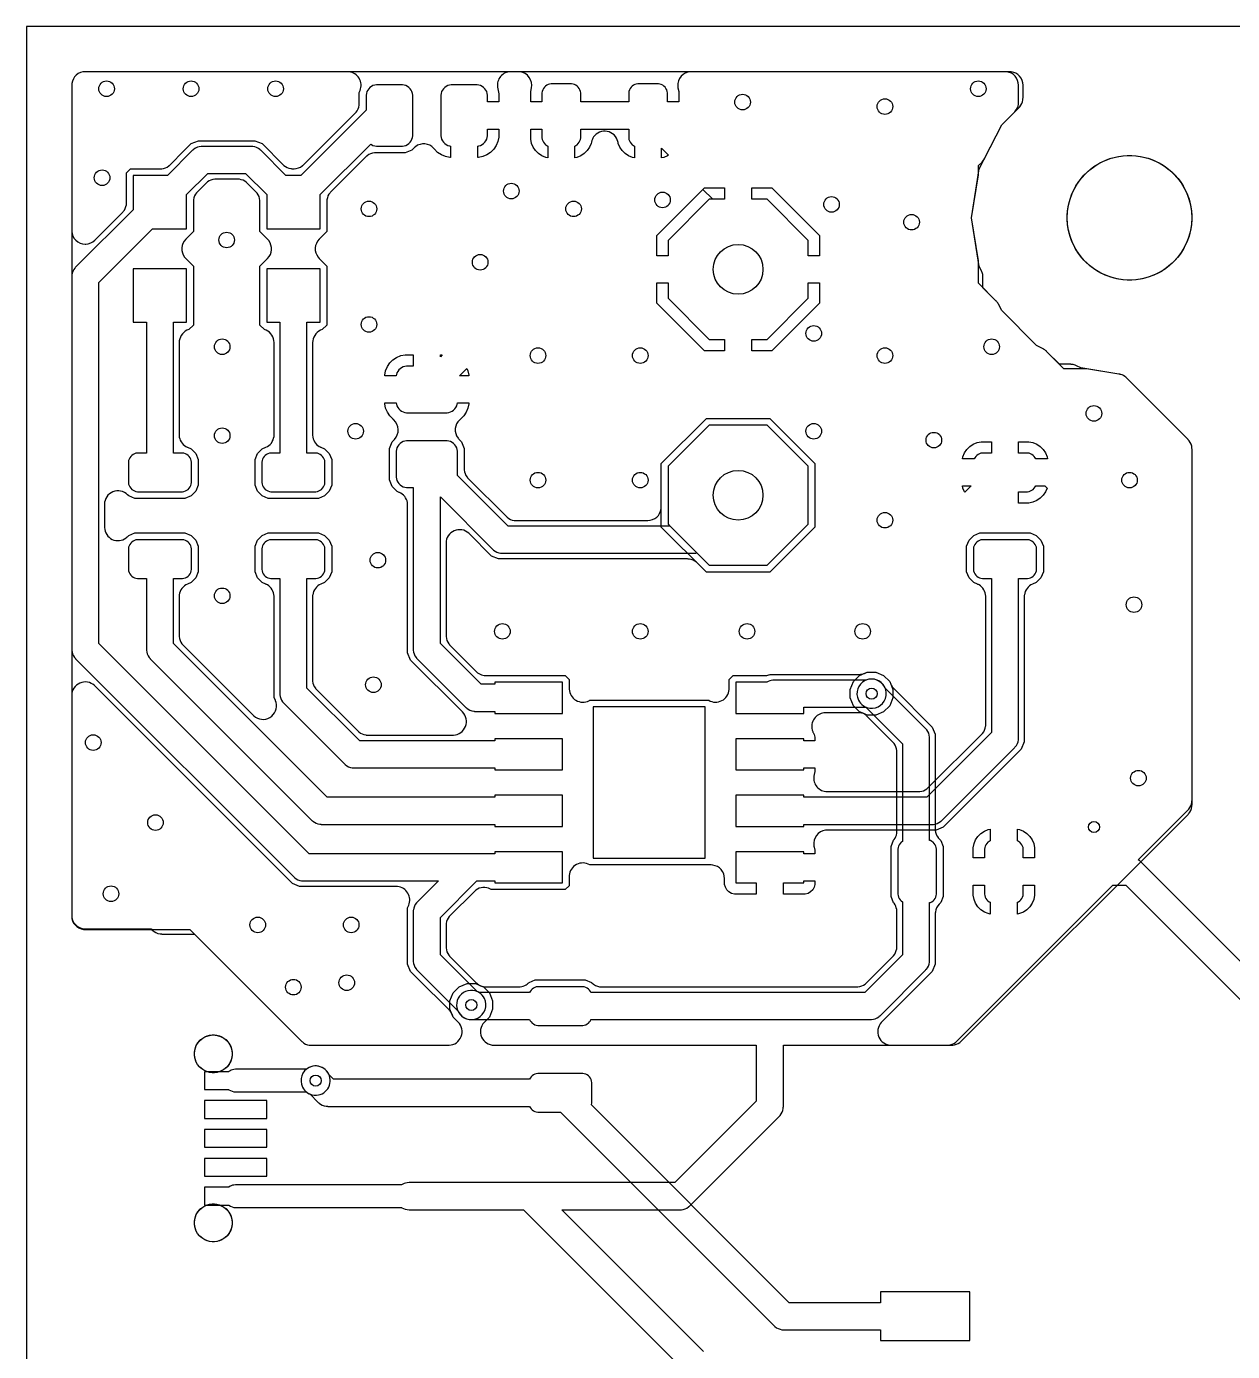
# Model space of a CAD drawing. Header units: millimetres. Extents: x 0 to 54.2, y 53.5 to 120.
# Drawn here: x 0 to 27.12, y 90.21 to 120 of the extents above; entities that cross this region are included whole.
import ezdxf

# ---------------------------------------------------------------- set-up
doc = ezdxf.new("R2010")
doc.units = ezdxf.units.MM

msp = doc.modelspace()

# ---------------------------------------------------------------- linework, layer by layer
at = {"layer": '16_copper'}
msp.add_lwpolyline([(29.226, 97.045), (25.056, 101.216), (25.046, 101.223), (25.038, 101.232, 0.035822), (25.003, 101.258), (24.994, 101.262), (24.994, 101.263), (26.116, 102.384), (26.123, 102.394), (26.132, 102.402, 0.144213), (26.202, 102.559), (26.203, 102.57, 0.015609), (26.204, 102.589), (26.205, 102.6), (26.205, 110.5), (26.204, 110.512), (26.204, 110.524, 0.144215), (26.142, 110.685), (26.135, 110.693, 0.015451), (26.123, 110.707), (26.123, 110.708), (26.122, 110.708), (26.116, 110.716), (24.731, 112.1), (24.724, 112.106), (24.717, 112.113, 0.107837), (24.603, 112.176), (24.591, 112.179), (24.58, 112.182), (24.572, 112.183), (24.563, 112.185), (23.832, 112.301), (23.829, 112.301), (23.825, 112.302), (23.803, 112.304), (23.789, 112.305, 0.003463), (23.785, 112.305), (23.326, 112.305), (22.935, 112.696), (22.931, 112.699), (22.927, 112.704, 0.035821), (22.893, 112.731), (22.877, 112.74), (22.866, 112.748, 0.006928), (22.858, 112.752), (22.712, 112.826), (21.926, 113.612), (21.852, 113.758), (21.849, 113.763), (21.846, 113.768, 0.035821), (21.823, 113.805), (21.81, 113.819), (21.802, 113.829, 0.006925), (21.796, 113.835), (21.405, 114.226), (21.405, 114.685), (21.405, 114.688), (21.405, 114.692), (21.403, 114.715), (21.402, 114.728, 0.003463), (21.401, 114.732), (21.248, 115.7), (21.401, 116.668), (21.401, 116.671), (21.402, 116.675), (21.404, 116.697), (21.405, 116.711, 0.003463), (21.405, 116.715), (21.405, 116.874), (21.484, 116.953, 0.045114), (21.519, 116.995), (21.529, 117.011), (21.536, 117.023, 0.006925), (21.54, 117.03), (21.926, 117.788), (22.216, 118.077), (22.223, 118.086), (22.232, 118.095, 0.144213), (22.302, 118.252), (22.303, 118.263, 0.015609), (22.304, 118.282), (22.305, 118.293), (22.305, 118.679), (22.305, 118.68), (22.305, 118.681, 0.374196), (22.041, 118.981), (22, 118.984), (1.321, 118.984), (1.32, 118.984), (1.319, 118.984, 0.374196), (1.019, 118.72), (1.016, 118.679), (1.016, 100), (1.016, 99.999), (1.016, 99.999, 0.374196), (1.28, 99.698), (1.321, 99.695), (3.674, 99.695), (6.184, 97.184), (6.194, 97.177), (6.202, 97.168, 0.144213), (6.359, 97.098), (6.37, 97.097, 0.015609), (6.389, 97.096), (6.4, 97.095), (9.489, 97.095), (9.501, 97.096, 0.654879), (9.705, 97.616), (9.593, 97.728), (9.519, 97.904), (9.519, 98.096), (9.593, 98.272), (9.728, 98.407), (9.904, 98.481), (10.096, 98.481), (10.218, 98.43), (10.234, 98.424), (10.251, 98.418, 0.042728), (10.302, 98.409), (10.316, 98.408), (10.334, 98.407), (11.075, 98.407), (11.087, 98.408), (11.099, 98.408, 0.11601), (11.232, 98.451), (11.24, 98.455), (11.25, 98.463), (11.26, 98.469), (11.268, 98.476, 0.014554), (11.282, 98.489), (11.291, 98.496), (11.3, 98.505), (11.437, 98.562), (12.563, 98.562), (12.7, 98.505), (12.709, 98.496, 0.164357), (12.884, 98.41), (12.895, 98.409, 0.015632), (12.914, 98.408), (12.925, 98.407), (18.67, 98.407), (18.682, 98.408), (18.694, 98.408, 0.144215), (18.855, 98.469), (18.863, 98.476, 0.015626), (18.877, 98.489), (18.885, 98.496), (19.479, 99.09), (19.487, 99.099), (19.495, 99.107, 0.144213), (19.565, 99.264), (19.566, 99.275, 0.015609), (19.567, 99.294), (19.568, 99.305), (19.568, 100.1), (19.567, 100.112), (19.567, 100.124), (19.566, 100.134), (19.565, 100.143, 0.120483), (19.506, 100.285), (19.499, 100.293), (19.496, 100.297), (19.438, 100.437), (19.438, 101.563), (19.496, 101.703), (19.501, 101.71), (19.507, 101.717, 0.127775), (19.565, 101.859), (19.566, 101.87, 0.015609), (19.567, 101.889), (19.568, 101.9), (19.568, 103.695), (19.567, 103.707), (19.567, 103.719, 0.144215), (19.506, 103.88), (19.499, 103.888, 0.015598), (19.486, 103.902), (19.479, 103.91), (18.888, 104.501), (18.875, 104.512), (18.862, 104.524, 0.042722), (18.819, 104.553), (18.806, 104.559), (18.79, 104.567), (18.728, 104.593), (18.593, 104.728), (18.519, 104.904), (18.519, 105.096), (18.593, 105.272), (18.728, 105.407), (18.904, 105.481), (19.096, 105.481), (19.272, 105.407), (19.407, 105.272), (19.433, 105.21, 0.035821), (19.453, 105.171), (19.461, 105.159), (19.462, 105.158), (19.463, 105.157), (19.472, 105.142, 0.00689), (19.477, 105.136), (19.485, 105.128), (19.488, 105.124), (19.492, 105.119), (19.499, 105.112), (20.366, 104.245), (20.432, 104.086), (20.432, 101.95), (20.433, 101.938), (20.433, 101.926, 0.144215), (20.494, 101.765), (20.501, 101.757), (20.507, 101.75), (20.514, 101.743), (20.521, 101.734), (20.555, 101.7), (20.612, 101.563), (20.612, 100.437), (20.555, 100.3), (20.521, 100.266, 0.164349), (20.435, 100.091), (20.434, 100.08, 0.015609), (20.433, 100.061), (20.432, 100.05), (20.432, 98.914), (20.366, 98.755), (19.384, 97.773), (19.384, 97.773), (19.226, 97.616), (19.219, 97.607, 0.654859), (19.442, 97.095), (20.7, 97.095), (20.712, 97.096), (20.724, 97.096, 0.144215), (20.885, 97.158), (20.893, 97.165, 0.015626), (20.907, 97.177), (20.916, 97.184), (24.426, 100.695), (24.714, 100.695), (28.884, 96.524)], format="xyb", dxfattribs=at)
for points in [[(14.171, 114.845), (14.171, 115.298), (15.242, 116.369), (15.695, 116.369), (15.695, 116.115), (15.348, 116.115), (14.425, 115.192), (14.425, 114.845)], [(17.575, 114.845), (17.575, 115.192), (16.652, 116.115), (16.305, 116.115), (16.305, 116.369), (16.758, 116.369), (17.829, 115.298), (17.829, 114.845)], [(15.242, 112.711), (14.171, 113.782), (14.171, 114.235), (14.425, 114.235), (14.425, 113.888), (15.348, 112.965), (15.695, 112.965), (15.695, 112.711)], [(16.305, 112.711), (16.305, 112.965), (16.652, 112.965), (17.575, 113.888), (17.575, 114.235), (17.829, 114.235), (17.829, 113.782), (16.758, 112.711)], [(15.285, 107.733), (14.273, 108.745), (14.273, 110.175), (15.285, 111.187), (16.715, 111.187), (17.727, 110.175), (17.727, 108.745), (16.715, 107.733)], [(17.575, 108.808), (17.575, 110.112), (16.652, 111.035), (15.348, 111.035), (14.425, 110.112), (14.425, 108.808), (15.348, 107.885), (16.652, 107.885)], [(21.286, 101.305), (21.286, 101.535), (21.304, 101.627), (21.34, 101.714), (21.392, 101.791), (21.459, 101.858), (21.536, 101.91), (21.623, 101.946), (21.67, 101.955), (21.67, 101.69), (21.646, 101.678), (21.617, 101.657), (21.593, 101.633), (21.572, 101.604), (21.556, 101.573), (21.545, 101.54), (21.54, 101.506), (21.54, 101.305)], [(22.41, 101.305), (22.41, 101.506), (22.405, 101.54), (22.394, 101.573), (22.378, 101.604), (22.357, 101.633), (22.333, 101.657), (22.304, 101.678), (22.28, 101.69), (22.28, 101.955), (22.327, 101.946), (22.414, 101.91), (22.491, 101.858), (22.558, 101.791), (22.61, 101.714), (22.646, 101.627), (22.664, 101.535), (22.664, 101.305)], [(21.623, 100.054), (21.536, 100.09), (21.459, 100.142), (21.392, 100.209), (21.34, 100.286), (21.304, 100.373), (21.286, 100.465), (21.286, 100.695), (21.54, 100.695), (21.54, 100.494), (21.545, 100.46), (21.556, 100.427), (21.572, 100.396), (21.593, 100.367), (21.617, 100.343), (21.646, 100.322), (21.67, 100.31), (21.67, 100.045)], [(22.28, 100.31), (22.304, 100.322), (22.333, 100.343), (22.357, 100.367), (22.378, 100.396), (22.394, 100.427), (22.405, 100.46), (22.41, 100.494), (22.41, 100.695), (22.664, 100.695), (22.664, 100.465), (22.646, 100.373), (22.61, 100.286), (22.558, 100.209), (22.491, 100.142), (22.414, 100.09), (22.327, 100.054), (22.28, 100.045)]]:
    msp.add_lwpolyline(points, close=True, dxfattribs=at)
for points in [[(12.54, 97.545), (12.573, 97.556), (12.604, 97.572), (12.633, 97.593), (12.657, 97.617), (12.678, 97.646), (12.69, 97.67), (18.975, 97.67), (18.987, 97.671), (18.999, 97.671, 0.144215), (19.16, 97.733), (19.168, 97.74, 0.015626), (19.182, 97.752), (19.191, 97.759), (20.216, 98.784), (20.223, 98.794), (20.232, 98.802, 0.144213), (20.302, 98.959), (20.303, 98.97, 0.015609), (20.304, 98.989), (20.305, 99), (20.305, 100.3), (20.323, 100.306), (20.354, 100.322), (20.383, 100.343), (20.407, 100.367), (20.428, 100.396), (20.444, 100.427), (20.455, 100.46), (20.46, 100.494), (20.46, 101.506), (20.455, 101.54), (20.444, 101.573), (20.428, 101.604), (20.407, 101.633), (20.383, 101.657), (20.354, 101.678), (20.323, 101.694), (20.305, 101.7), (20.305, 104), (20.304, 104.012), (20.304, 104.024, 0.144215), (20.242, 104.185), (20.235, 104.193, 0.015626), (20.223, 104.207), (20.216, 104.216), (19.302, 105.129), (19.295, 105.145, 1), (18.705, 104.855), (18.727, 104.817, 0.131653), (18.855, 104.705), (18.871, 104.698), (19.695, 103.874), (19.695, 101.678), (19.667, 101.657), (19.643, 101.633), (19.622, 101.604), (19.606, 101.573), (19.595, 101.54), (19.59, 101.506), (19.59, 100.494), (19.595, 100.46), (19.606, 100.427), (19.622, 100.396), (19.643, 100.367), (19.667, 100.343), (19.695, 100.322), (19.695, 99.126), (18.849, 98.28), (12.69, 98.28), (12.678, 98.304), (12.657, 98.333), (12.633, 98.357), (12.604, 98.378), (12.573, 98.394), (12.54, 98.405), (12.506, 98.41), (11.494, 98.41), (11.46, 98.405), (11.427, 98.394), (11.396, 98.378), (11.367, 98.357), (11.343, 98.333), (11.322, 98.304), (11.31, 98.28), (10.172, 98.28), (10.145, 98.295, 0.820681), (9.753, 97.783), (9.783, 97.753, 0.170457), (9.978, 97.672), (9.998, 97.672), (10.004, 97.671), (10.014, 97.671), (10.025, 97.67), (11.31, 97.67), (11.322, 97.646), (11.343, 97.617), (11.367, 97.593), (11.396, 97.572), (11.427, 97.556), (11.46, 97.545), (11.494, 97.54), (12.506, 97.54)], [(21.207, 91.546), (19.201, 91.546), (19.201, 91.305), (17.151, 91.305), (12.702, 95.754), (12.705, 95.76), (12.71, 95.794), (12.71, 96.256), (12.705, 96.29), (12.694, 96.323), (12.678, 96.354), (12.657, 96.383), (12.633, 96.407), (12.604, 96.428), (12.573, 96.444), (12.54, 96.455), (12.506, 96.46), (11.494, 96.46), (11.46, 96.455), (11.427, 96.444), (11.396, 96.428), (11.367, 96.407), (11.343, 96.383), (11.322, 96.354), (11.31, 96.33), (6.901, 96.33), (6.802, 96.429), (6.795, 96.445, 1), (6.205, 96.155), (6.227, 96.117, 0.131653), (6.355, 96.005), (6.371, 95.998), (6.559, 95.809), (6.569, 95.802), (6.577, 95.793, 0.144213), (6.734, 95.723), (6.745, 95.722, 0.015609), (6.764, 95.721), (6.775, 95.72), (11.31, 95.72), (11.322, 95.696), (11.343, 95.667), (11.367, 95.643), (11.396, 95.622), (11.427, 95.606), (11.46, 95.595), (11.494, 95.59), (12.004, 95.59), (16.809, 90.784), (16.819, 90.777), (16.827, 90.768, 0.144213), (16.984, 90.698), (16.995, 90.697, 0.015609), (17.014, 90.696), (17.025, 90.695), (19.201, 90.695), (19.201, 90.454), (21.207, 90.454)]]:
    msp.add_lwpolyline(points, format="xyb", close=True, dxfattribs=at)
at = {"layer": '1_copper'}
for points in [[(1.333, 115.109, 0.188088), (1.536, 115.197), (2.158, 115.819), (2.166, 115.828), (2.175, 115.837, 0.144213), (2.245, 115.994), (2.246, 116.004, 0.015609), (2.247, 116.023), (2.248, 116.035), (2.248, 116.713), (2.337, 116.802), (3.015, 116.802), (3.027, 116.803), (3.039, 116.803, 0.144216), (3.2, 116.865), (3.208, 116.872, 0.015628), (3.223, 116.884), (3.231, 116.892), (3.541, 117.202), (3.541, 117.202), (3.705, 117.366), (3.864, 117.432), (5.136, 117.432), (5.295, 117.366), (5.769, 116.892), (5.778, 116.884), (5.787, 116.875, 0.144213), (5.944, 116.805), (5.954, 116.804, 0.015609), (5.973, 116.803), (5.985, 116.802), (6.015, 116.802, 0.157858), (6.2, 116.865), (6.208, 116.872, 0.014572), (6.223, 116.884), (6.231, 116.892), (7.393, 118.054), (7.401, 118.063), (7.41, 118.072, 0.144213), (7.48, 118.229), (7.481, 118.239, 0.015609), (7.482, 118.258), (7.483, 118.27), (7.483, 118.518), (7.501, 118.563, 0.502302), (7.25, 118.982), (7.237, 118.983), (7.219, 118.984), (1.321, 118.984), (1.32, 118.984), (1.319, 118.984, 0.374196), (1.019, 118.72), (1.016, 118.679), (1.016, 115.413), (1.017, 115.401, 0.404783), (1.322, 115.108)], [(1.626, 106.126), (1.626, 114.245), (2.831, 115.45), (3.6, 115.45), (3.6, 116.219), (4.076, 116.695), (4.924, 116.695), (5.4, 116.219), (5.4, 115.45), (6.6, 115.45), (6.6, 116.219), (7.739, 117.358), (7.755, 117.346), (7.79, 117.328), (7.828, 117.316), (7.867, 117.31), (8.453, 117.31), (8.492, 117.316), (8.53, 117.328), (8.565, 117.346), (8.597, 117.37), (8.625, 117.398), (8.649, 117.43), (8.667, 117.465), (8.679, 117.503), (8.685, 117.542), (8.685, 118.458), (8.679, 118.497), (8.667, 118.535), (8.649, 118.57), (8.625, 118.602), (8.597, 118.63), (8.565, 118.654), (8.53, 118.672), (8.492, 118.684), (8.453, 118.69), (7.867, 118.69), (7.828, 118.684), (7.79, 118.672), (7.755, 118.654), (7.723, 118.63), (7.695, 118.602), (7.671, 118.57), (7.653, 118.535), (7.641, 118.497), (7.635, 118.458), (7.635, 118.116), (6.169, 116.65), (5.831, 116.65), (5.266, 117.216), (5.256, 117.223), (5.248, 117.232, 0.144213), (5.091, 117.302), (5.08, 117.303, 0.015609), (5.061, 117.304), (5.05, 117.305), (3.95, 117.305), (3.938, 117.304), (3.926, 117.304, 0.144215), (3.765, 117.242), (3.757, 117.235, 0.015626), (3.743, 117.223), (3.734, 117.216), (3.169, 116.65), (2.4, 116.65), (2.4, 115.881), (1.105, 114.586), (1.097, 114.577), (1.089, 114.569, 0.144213), (1.019, 114.411), (1.018, 114.401, 0.015609), (1.017, 114.382), (1.016, 114.371), (1.016, 106), (1.017, 105.988), (1.017, 105.976, 0.144215), (1.078, 105.815), (1.085, 105.807, 0.015626), (1.098, 105.793), (1.105, 105.784), (6.01, 100.879), (6.019, 100.872), (6.028, 100.863, 0.144213), (6.185, 100.793), (6.196, 100.792, 0.015609), (6.215, 100.791), (6.226, 100.79), (9.264, 100.79), (8.784, 100.311), (8.777, 100.301), (8.768, 100.293, 0.144213), (8.698, 100.136), (8.697, 100.125, 0.015609), (8.696, 100.106), (8.695, 100.095), (8.695, 99), (8.696, 98.988), (8.696, 98.976, 0.144215), (8.758, 98.815), (8.765, 98.807, 0.015626), (8.777, 98.793), (8.784, 98.784), (9.698, 97.871), (9.705, 97.855, 1), (10.295, 98.145), (10.273, 98.183, 0.131653), (10.145, 98.295), (10.129, 98.302), (9.305, 99.126), (9.305, 99.969), (10.126, 100.79), (10.526, 100.79), (10.526, 100.745), (12.051, 100.745), (12.051, 101.445), (10.526, 101.445), (10.526, 101.4), (6.352, 101.4)], [(13.623, 117.054), (13.536, 117.09), (13.459, 117.142), (13.392, 117.209), (13.34, 117.286), (13.304, 117.373), (13.299, 117.4), (13.297, 117.405), (13.297, 117.411, 0.64508), (12.751, 117.517), (12.743, 117.503), (12.734, 117.489, 0.041978), (12.712, 117.439), (12.707, 117.421), (12.703, 117.408, 0.006651), (12.701, 117.4), (12.696, 117.373), (12.66, 117.286), (12.608, 117.209), (12.541, 117.142), (12.464, 117.09), (12.377, 117.054), (12.33, 117.045), (12.33, 117.31), (12.354, 117.322), (12.383, 117.343), (12.407, 117.367), (12.428, 117.396), (12.444, 117.427), (12.455, 117.46), (12.46, 117.494), (12.46, 117.695), (13.54, 117.695), (13.54, 117.494), (13.545, 117.46), (13.556, 117.427), (13.572, 117.396), (13.593, 117.367), (13.617, 117.343), (13.646, 117.322), (13.67, 117.31), (13.67, 117.045)], [(12.051, 105.255), (10.526, 105.255), (10.526, 105.21), (10.221, 105.21), (9.305, 106.126), (9.305, 109.424), (10.484, 108.244), (10.494, 108.237), (10.502, 108.228, 0.144213), (10.659, 108.158), (10.67, 108.157, 0.015609), (10.689, 108.156), (10.7, 108.155), (15, 108.155), (15.012, 108.156), (15.024, 108.156, 0.03582), (15.067, 108.163), (15.069, 108.163), (15.348, 107.885), (16.652, 107.885), (17.575, 108.808), (17.575, 110.112), (16.652, 111.035), (15.348, 111.035), (14.425, 110.112), (14.425, 108.808), (14.468, 108.765), (10.826, 108.765), (9.69, 109.901), (9.69, 110.453), (9.684, 110.492), (9.672, 110.53), (9.654, 110.565), (9.63, 110.597), (9.602, 110.625), (9.57, 110.649), (9.535, 110.667), (9.497, 110.679), (9.458, 110.685), (8.542, 110.685), (8.503, 110.679), (8.465, 110.667), (8.43, 110.649), (8.398, 110.625), (8.37, 110.597), (8.346, 110.565), (8.328, 110.53), (8.316, 110.492), (8.31, 110.453), (8.31, 109.867), (8.316, 109.828), (8.328, 109.79), (8.346, 109.755), (8.37, 109.723), (8.398, 109.695), (8.43, 109.671), (8.465, 109.653), (8.503, 109.641), (8.542, 109.635), (8.695, 109.635), (8.695, 106), (8.696, 105.988), (8.696, 105.976, 0.144215), (8.758, 105.815), (8.765, 105.807, 0.015626), (8.777, 105.793), (8.784, 105.784), (9.879, 104.689), (9.889, 104.682), (9.897, 104.673, 0.144213), (10.054, 104.603), (10.065, 104.602, 0.015609), (10.084, 104.601), (10.095, 104.6), (10.526, 104.6), (10.526, 104.555), (12.051, 104.555)], [(12.051, 102.715), (10.526, 102.715), (10.526, 102.67), (6.761, 102.67), (3.305, 106.126), (3.305, 107.59), (3.506, 107.59), (3.54, 107.595), (3.573, 107.606), (3.604, 107.622), (3.633, 107.643), (3.657, 107.667), (3.678, 107.696), (3.694, 107.727), (3.705, 107.76), (3.71, 107.794), (3.71, 108.256), (3.705, 108.29), (3.694, 108.323), (3.678, 108.354), (3.657, 108.383), (3.633, 108.407), (3.604, 108.428), (3.573, 108.444), (3.54, 108.455), (3.506, 108.46), (2.494, 108.46), (2.46, 108.455), (2.427, 108.444), (2.396, 108.428), (2.367, 108.407), (2.343, 108.383), (2.322, 108.354), (2.306, 108.323), (2.295, 108.29), (2.29, 108.256), (2.29, 107.794), (2.295, 107.76), (2.306, 107.727), (2.322, 107.696), (2.343, 107.667), (2.367, 107.643), (2.396, 107.622), (2.427, 107.606), (2.46, 107.595), (2.494, 107.59), (2.695, 107.59), (2.695, 106), (2.696, 105.988), (2.696, 105.976, 0.144215), (2.758, 105.815), (2.765, 105.807, 0.015626), (2.777, 105.793), (2.784, 105.784), (6.419, 102.149), (6.429, 102.142), (6.437, 102.133, 0.144213), (6.594, 102.063), (6.605, 102.062, 0.015609), (6.624, 102.061), (6.635, 102.06), (10.526, 102.06), (10.526, 102.015), (12.051, 102.015)], [(12.051, 103.985), (10.526, 103.985), (10.526, 103.94), (7.491, 103.94), (6.305, 105.126), (6.305, 107.59), (6.506, 107.59), (6.54, 107.595), (6.573, 107.606), (6.604, 107.622), (6.633, 107.643), (6.657, 107.667), (6.678, 107.696), (6.694, 107.727), (6.705, 107.76), (6.71, 107.794), (6.71, 108.256), (6.705, 108.29), (6.694, 108.323), (6.678, 108.354), (6.657, 108.383), (6.633, 108.407), (6.604, 108.428), (6.573, 108.444), (6.54, 108.455), (6.506, 108.46), (5.494, 108.46), (5.46, 108.455), (5.427, 108.444), (5.396, 108.428), (5.367, 108.407), (5.343, 108.383), (5.322, 108.354), (5.306, 108.323), (5.295, 108.29), (5.29, 108.256), (5.29, 107.794), (5.295, 107.76), (5.306, 107.727), (5.322, 107.696), (5.343, 107.667), (5.367, 107.643), (5.396, 107.622), (5.427, 107.606), (5.46, 107.595), (5.494, 107.59), (5.695, 107.59), (5.695, 105), (5.696, 104.988), (5.696, 104.976, 0.144215), (5.758, 104.815), (5.765, 104.807, 0.015626), (5.777, 104.793), (5.784, 104.784), (7.149, 103.419), (7.159, 103.412), (7.167, 103.403, 0.144213), (7.324, 103.333), (7.335, 103.332, 0.015609), (7.354, 103.331), (7.365, 103.33), (10.526, 103.33), (10.526, 103.285), (12.051, 103.285)], [(17.475, 102.06), (20.365, 102.06), (20.377, 102.061), (20.389, 102.061, 0.144215), (20.55, 102.123), (20.558, 102.13, 0.015626), (20.572, 102.142), (20.581, 102.149), (22.216, 103.784), (22.223, 103.794), (22.232, 103.802, 0.144213), (22.302, 103.959), (22.303, 103.97, 0.015609), (22.304, 103.989), (22.305, 104), (22.305, 107.59), (22.506, 107.59), (22.54, 107.595), (22.573, 107.606), (22.604, 107.622), (22.633, 107.643), (22.657, 107.667), (22.678, 107.696), (22.694, 107.727), (22.705, 107.76), (22.71, 107.794), (22.71, 108.256), (22.705, 108.29), (22.694, 108.323), (22.678, 108.354), (22.657, 108.383), (22.633, 108.407), (22.604, 108.428), (22.573, 108.444), (22.54, 108.455), (22.506, 108.46), (21.494, 108.46), (21.46, 108.455), (21.427, 108.444), (21.396, 108.428), (21.367, 108.407), (21.343, 108.383), (21.322, 108.354), (21.306, 108.323), (21.295, 108.29), (21.29, 108.256), (21.29, 107.794), (21.295, 107.76), (21.306, 107.727), (21.322, 107.696), (21.343, 107.667), (21.367, 107.643), (21.396, 107.622), (21.427, 107.606), (21.46, 107.595), (21.494, 107.59), (21.695, 107.59), (21.695, 104.126), (20.239, 102.67), (17.475, 102.67), (17.475, 102.715), (15.95, 102.715), (15.95, 102.015), (17.475, 102.015)], [(9.501, 97.096, 0.654879), (9.705, 97.616), (9.593, 97.728), (9.567, 97.79, 0.071735), (9.523, 97.864), (9.513, 97.874), (9.501, 97.888), (8.798, 98.591), (8.798, 98.591), (8.634, 98.755), (8.568, 98.914), (8.568, 100.181), (8.593, 100.242, 0.502305), (8.343, 100.662), (8.329, 100.662), (8.312, 100.663), (6.14, 100.663), (5.981, 100.729), (5.817, 100.893), (1.536, 105.174), (1.528, 105.181, 0.654884), (1.016, 104.958), (1.016, 100.016), (1.016, 100.015), (1.016, 100.014, 0.374196), (1.28, 99.714), (1.321, 99.711), (2.803, 99.711), (2.829, 99.684, 0.164349), (3.004, 99.598), (3.014, 99.597, 0.015609), (3.033, 99.596), (3.045, 99.595), (3.774, 99.595), (6.184, 97.184), (6.194, 97.177), (6.202, 97.168, 0.144213), (6.359, 97.098), (6.37, 97.097, 0.015609), (6.389, 97.096), (6.4, 97.095), (9.489, 97.095)], [(17.475, 104.695), (18.878, 104.695), (18.894, 104.689, 1), (19.106, 105.311), (19.064, 105.323, 0.131651), (18.894, 105.311), (18.878, 105.305), (16.807, 105.305), (16.795, 105.304), (16.783, 105.304, 0.124193), (16.642, 105.256), (16.64, 105.255), (15.95, 105.255), (15.95, 104.555), (17.475, 104.555)], [(6.564, 95.977, 1), (6.436, 96.623), (6.394, 96.611, 0.065543), (6.317, 96.573), (6.292, 96.554), (4.7, 96.554), (4.66, 96.551, 0.118225), (4.551, 96.506), (4.544, 96.5), (4, 96.5), (4, 96.1), (4.544, 96.1), (4.55, 96.095, 0.159104), (4.7, 96.046), (6.292, 96.046), (6.317, 96.027, 0.1651), (6.522, 95.972)]]:
    msp.add_lwpolyline(points, format="xyb", close=True, dxfattribs=at)
msp.add_lwpolyline([(15.223, 90.207), (15.216, 90.216), (12.036, 93.395), (14.7, 93.395), (14.712, 93.396), (14.724, 93.396, 0.144215), (14.885, 93.458), (14.893, 93.465, 0.015626), (14.907, 93.477), (14.916, 93.484), (16.928, 95.496), (16.935, 95.506), (16.944, 95.514, 0.144213), (17.014, 95.671), (17.015, 95.682, 0.015609), (17.016, 95.701), (17.017, 95.712), (17.017, 97.095), (20.8, 97.095), (20.812, 97.096), (20.824, 97.096, 0.144215), (20.985, 97.158), (20.993, 97.165, 0.015626), (21.007, 97.177), (21.016, 97.184), (26.116, 102.284), (26.123, 102.294), (26.132, 102.302, 0.144213), (26.202, 102.459), (26.203, 102.47, 0.015609), (26.204, 102.489), (26.205, 102.5), (26.205, 110.5), (26.204, 110.512), (26.204, 110.524, 0.144215), (26.142, 110.685), (26.135, 110.693, 0.015451), (26.123, 110.707), (26.123, 110.708), (26.122, 110.708), (26.116, 110.716), (24.731, 112.1), (24.724, 112.106), (24.717, 112.113, 0.107834), (24.603, 112.176), (24.591, 112.179), (24.58, 112.182), (24.572, 112.183), (24.563, 112.185), (23.702, 112.322), (23.604, 112.372, 0.084559), (23.507, 112.402), (23.491, 112.403), (23.479, 112.405, 0.010394), (23.466, 112.405), (23.226, 112.405), (22.935, 112.696), (22.931, 112.699), (22.927, 112.704, 0.035821), (22.893, 112.731), (22.877, 112.74), (22.866, 112.748, 0.006925), (22.858, 112.752), (22.712, 112.826), (21.926, 113.612), (21.852, 113.758), (21.849, 113.763), (21.846, 113.768, 0.035821), (21.823, 113.805), (21.81, 113.819), (21.802, 113.829, 0.006925), (21.796, 113.835), (21.505, 114.126), (21.505, 114.366), (21.504, 114.374), (21.504, 114.381, 0.071734), (21.488, 114.467), (21.482, 114.481), (21.477, 114.493, 0.010394), (21.472, 114.504), (21.422, 114.602), (21.248, 115.7), (21.422, 116.798), (21.926, 117.788), (22.316, 118.177), (22.323, 118.186), (22.332, 118.195, 0.144213), (22.402, 118.352), (22.403, 118.363, 0.015614), (22.404, 118.382), (22.405, 118.393), (22.405, 118.679), (22.405, 118.68), (22.405, 118.681, 0.374196), (22.141, 118.981), (22.1, 118.984), (14.946, 118.984), (14.937, 118.983), (14.928, 118.983, 0.415592), (14.642, 118.66), (14.644, 118.646), (14.645, 118.634), (14.646, 118.627), (14.647, 118.62), (14.664, 118.535), (14.664, 118.305), (14.41, 118.305), (14.41, 118.506), (14.405, 118.54), (14.394, 118.573), (14.378, 118.604), (14.357, 118.633), (14.333, 118.657), (14.304, 118.678), (14.273, 118.694), (14.24, 118.705), (14.206, 118.71), (13.744, 118.71), (13.71, 118.705), (13.677, 118.694), (13.646, 118.678), (13.617, 118.657), (13.593, 118.633), (13.572, 118.604), (13.556, 118.573), (13.545, 118.54), (13.54, 118.506), (13.54, 118.305), (12.46, 118.305), (12.46, 118.506), (12.455, 118.54), (12.444, 118.573), (12.428, 118.604), (12.407, 118.633), (12.383, 118.657), (12.354, 118.678), (12.323, 118.694), (12.29, 118.705), (12.256, 118.71), (11.794, 118.71), (11.76, 118.705), (11.727, 118.694), (11.696, 118.678), (11.667, 118.657), (11.643, 118.633), (11.622, 118.604), (11.606, 118.573), (11.595, 118.54), (11.59, 118.506), (11.59, 118.305), (11.336, 118.305), (11.336, 118.535), (11.353, 118.62, 0.432649), (11.095, 118.981), (11.08, 118.982), (11.069, 118.984, 0.012109), (11.054, 118.984), (10.891, 118.984), (10.874, 118.983), (10.857, 118.982, 0.451876), (10.596, 118.601), (10.597, 118.598), (10.619, 118.488), (10.619, 118.305), (10.365, 118.305), (10.365, 118.458), (10.359, 118.497), (10.347, 118.535), (10.329, 118.57), (10.305, 118.602), (10.277, 118.63), (10.245, 118.654), (10.21, 118.672), (10.172, 118.684), (10.133, 118.69), (9.547, 118.69), (9.508, 118.684), (9.47, 118.672), (9.435, 118.654), (9.403, 118.63), (9.375, 118.602), (9.351, 118.57), (9.333, 118.535), (9.321, 118.497), (9.315, 118.458), (9.315, 117.542), (9.321, 117.503), (9.333, 117.465), (9.351, 117.43), (9.375, 117.398), (9.403, 117.37), (9.435, 117.346), (9.47, 117.328), (9.508, 117.316), (9.535, 117.312), (9.535, 117.056), (9.517, 117.056), (9.419, 117.075), (9.327, 117.114), (9.244, 117.169), (9.17, 117.244), (9.165, 117.25), (9.157, 117.26, 0.390789), (8.745, 117.298), (8.734, 117.289), (8.725, 117.282, 0.012121), (8.714, 117.272), (8.662, 117.219), (8.513, 117.158), (7.845, 117.158), (7.833, 117.157), (7.821, 117.157, 0.144215), (7.66, 117.095), (7.652, 117.088, 0.015626), (7.637, 117.076), (7.629, 117.068), (6.842, 116.281), (6.834, 116.272), (6.825, 116.263, 0.144213), (6.755, 116.106), (6.754, 116.096, 0.015609), (6.753, 116.077), (6.752, 116.065), (6.752, 115.387), (6.581, 115.216), (6.581, 115.215), (6.58, 115.215, 0.374198), (6.554, 114.815), (6.581, 114.784), (6.752, 114.613), (6.752, 113.287), (6.651, 113.185), (6.65, 113.185, 0.295833), (6.435, 112.933), (6.432, 112.893), (6.432, 110.82), (6.432, 110.814), (6.432, 110.808, 0.25603), (6.583, 110.557), (6.599, 110.549), (6.611, 110.543, 0.008071), (6.62, 110.539), (6.7, 110.505), (6.805, 110.4), (6.862, 110.263), (6.862, 109.687), (6.805, 109.55), (6.7, 109.445), (6.563, 109.388), (5.437, 109.388), (5.3, 109.445), (5.195, 109.55), (5.138, 109.687), (5.138, 110.263), (5.195, 110.4), (5.3, 110.505), (5.38, 110.539, 0.267167), (5.565, 110.78), (5.567, 110.797), (5.568, 110.81, 0.008073), (5.568, 110.82), (5.568, 112.893), (5.568, 112.894), (5.568, 112.894, 0.294554), (5.388, 113.171), (5.368, 113.178), (5.349, 113.185), (5.248, 113.287), (5.248, 114.613), (5.419, 114.784), (5.419, 114.785), (5.42, 114.785, 0.3742), (5.446, 115.185), (5.419, 115.216), (5.248, 115.387), (5.248, 116.065), (5.247, 116.077), (5.247, 116.089, 0.144215), (5.185, 116.25), (5.178, 116.258, 0.015626), (5.166, 116.273), (5.158, 116.281), (4.96, 116.479), (4.951, 116.487), (4.943, 116.495, 0.144213), (4.786, 116.565), (4.775, 116.566, 0.015609), (4.756, 116.567), (4.745, 116.568), (4.255, 116.568), (4.243, 116.567), (4.231, 116.567, 0.144215), (4.07, 116.506), (4.062, 116.499, 0.01562), (4.048, 116.486), (4.04, 116.479), (3.842, 116.281), (3.834, 116.272), (3.825, 116.263, 0.144213), (3.755, 116.106), (3.754, 116.096, 0.015614), (3.753, 116.077), (3.752, 116.065), (3.752, 115.387), (3.581, 115.216), (3.581, 115.215), (3.58, 115.215, 0.374198), (3.554, 114.815), (3.581, 114.784), (3.752, 114.613), (3.752, 113.287), (3.651, 113.185), (3.65, 113.185, 0.295833), (3.435, 112.933), (3.432, 112.893), (3.432, 110.82), (3.432, 110.814), (3.432, 110.808, 0.25603), (3.583, 110.557), (3.599, 110.549), (3.611, 110.543, 0.008071), (3.62, 110.539), (3.7, 110.505), (3.805, 110.4), (3.862, 110.263), (3.862, 109.687), (3.805, 109.55), (3.7, 109.445), (3.563, 109.388), (2.437, 109.388), (2.3, 109.445), (2.273, 109.472, 0.668187), (1.753, 109.256), (1.753, 108.744), (1.753, 108.733, 0.608088), (2.242, 108.502), (2.251, 108.509), (2.259, 108.515), (2.265, 108.522), (2.273, 108.528), (2.3, 108.555), (2.437, 108.612), (3.563, 108.612), (3.7, 108.555), (3.805, 108.45), (3.862, 108.313), (3.862, 107.737), (3.805, 107.6), (3.7, 107.495), (3.62, 107.461, 0.267167), (3.435, 107.22), (3.433, 107.203), (3.432, 107.19, 0.008073), (3.432, 107.18), (3.432, 106.305), (3.433, 106.293), (3.433, 106.281, 0.144215), (3.494, 106.12), (3.501, 106.112, 0.015626), (3.514, 106.098), (3.521, 106.09), (5.101, 104.51), (5.105, 104.506), (5.109, 104.502, 0.751596), (5.611, 104.803), (5.605, 104.821), (5.601, 104.834, 0.006898), (5.598, 104.842), (5.568, 104.914), (5.568, 107.18), (5.568, 107.186), (5.568, 107.192, 0.25603), (5.417, 107.443), (5.401, 107.451), (5.389, 107.457, 0.008071), (5.38, 107.461), (5.3, 107.495), (5.195, 107.6), (5.138, 107.737), (5.138, 108.313), (5.195, 108.45), (5.3, 108.555), (5.437, 108.612), (6.563, 108.612), (6.7, 108.555), (6.805, 108.45), (6.862, 108.313), (6.862, 107.737), (6.805, 107.6), (6.7, 107.495), (6.62, 107.461, 0.267167), (6.435, 107.22), (6.433, 107.203), (6.432, 107.19, 0.008073), (6.432, 107.18), (6.432, 105.305), (6.433, 105.293), (6.433, 105.281, 0.144215), (6.494, 105.12), (6.501, 105.112, 0.015626), (6.514, 105.098), (6.521, 105.09), (7.455, 104.156), (7.464, 104.148), (7.472, 104.14, 0.144213), (7.629, 104.07), (7.64, 104.069, 0.015609), (7.659, 104.068), (7.67, 104.067), (9.587, 104.067), (9.598, 104.068, 0.654877), (9.802, 104.587), (8.634, 105.755), (8.568, 105.914), (8.568, 109.243), (8.568, 109.249), (8.568, 109.256, 0.256033), (8.417, 109.507), (8.401, 109.514), (8.389, 109.521), (8.385, 109.522), (8.38, 109.525), (8.333, 109.544), (8.219, 109.658), (8.158, 109.807), (8.158, 110.513), (8.219, 110.662), (8.272, 110.714, 0.417845), (8.258, 111.159), (8.246, 111.167), (8.245, 111.168), (8.169, 111.244), (8.114, 111.327), (8.075, 111.419), (8.056, 111.517), (8.056, 111.535), (8.312, 111.535), (8.316, 111.508), (8.328, 111.47), (8.346, 111.435), (8.37, 111.403), (8.398, 111.375), (8.43, 111.351), (8.465, 111.333), (8.503, 111.321), (8.542, 111.315), (9.458, 111.315), (9.497, 111.321), (9.535, 111.333), (9.57, 111.351), (9.602, 111.375), (9.63, 111.403), (9.654, 111.435), (9.672, 111.47), (9.684, 111.508), (9.688, 111.535), (9.944, 111.535), (9.944, 111.517), (9.925, 111.419), (9.886, 111.327), (9.831, 111.244), (9.756, 111.17), (9.75, 111.165), (9.74, 111.157, 0.390789), (9.702, 110.745), (9.711, 110.734), (9.718, 110.725, 0.012121), (9.728, 110.714), (9.781, 110.662), (9.842, 110.513), (9.842, 110.055), (9.843, 110.043), (9.843, 110.031, 0.144215), (9.905, 109.87), (9.912, 109.862, 0.015626), (9.924, 109.847), (9.932, 109.839), (10.79, 108.981), (10.799, 108.973), (10.807, 108.965, 0.144213), (10.964, 108.895), (10.975, 108.894, 0.015609), (10.994, 108.893), (11.005, 108.892), (13.968, 108.892), (13.969, 108.892), (13.969, 108.892, 0.374196), (14.27, 109.156), (14.273, 109.197), (14.273, 110.175), (15.285, 111.187), (16.715, 111.187), (17.727, 110.175), (17.727, 108.745), (16.715, 107.733), (15.285, 107.733), (15.078, 107.939), (15.069, 107.947), (15.061, 107.955, 0.144213), (14.904, 108.025), (14.893, 108.026, 0.015609), (14.874, 108.027), (14.863, 108.028), (10.614, 108.028), (10.455, 108.094), (9.952, 108.597), (9.944, 108.605, 0.654869), (9.432, 108.382), (9.432, 106.305), (9.433, 106.293), (9.433, 106.281, 0.144215), (9.494, 106.12), (9.501, 106.112, 0.015626), (9.514, 106.098), (9.521, 106.09), (10.117, 105.493), (10.118, 105.493), (10.118, 105.492, 0.215207), (10.357, 105.405), (10.372, 105.407), (12.114, 105.407), (12.203, 105.318), (12.203, 105.112), (12.204, 105.101, 0.547989), (12.646, 104.841), (12.656, 104.846), (12.665, 104.851), (12.669, 104.853), (15.331, 104.853), (15.338, 104.85, 0.559308), (15.796, 105.092), (15.796, 105.101), (15.797, 105.112), (15.797, 105.318), (15.886, 105.407), (16.602, 105.407), (16.619, 105.409), (16.637, 105.409), (16.641, 105.41), (16.645, 105.411, 0.033236), (16.688, 105.42), (16.701, 105.425), (16.718, 105.431), (16.721, 105.432), (18.726, 105.432), (18.744, 105.433), (18.761, 105.434, 0.042726), (18.812, 105.444), (18.825, 105.449), (18.843, 105.455), (18.904, 105.481), (19.096, 105.481), (19.272, 105.407), (19.407, 105.272), (19.481, 105.096), (19.481, 104.904), (19.407, 104.728), (19.272, 104.593), (19.096, 104.519), (18.904, 104.519), (18.843, 104.545, 0.071736), (18.758, 104.566), (18.744, 104.567), (18.726, 104.568), (17.959, 104.568), (17.944, 104.567), (17.929, 104.567, 0.464991), (17.666, 104.183), (17.667, 104.176), (17.672, 104.162), (17.677, 104.148, 0.010313), (17.683, 104.135), (17.688, 104.124), (17.695, 104.111), (17.711, 104.083), (17.728, 104.018), (17.728, 103.94), (17.475, 103.94), (17.475, 103.985), (15.95, 103.985), (15.95, 103.285), (17.475, 103.285), (17.475, 103.33), (17.728, 103.33), (17.728, 103.252), (17.709, 103.18, 0.458237), (17.969, 102.799), (17.983, 102.798), (18.004, 102.797), (20.06, 102.797), (20.072, 102.798), (20.084, 102.798, 0.144215), (20.245, 102.859), (20.253, 102.866, 0.015626), (20.267, 102.879), (20.275, 102.886), (21.479, 104.09), (21.487, 104.099), (21.495, 104.107, 0.144213), (21.565, 104.264), (21.566, 104.275, 0.015609), (21.567, 104.294), (21.568, 104.305), (21.568, 107.18), (21.568, 107.186), (21.568, 107.192, 0.25603), (21.417, 107.443), (21.401, 107.451), (21.389, 107.457, 0.008071), (21.38, 107.461), (21.3, 107.495), (21.195, 107.6), (21.138, 107.737), (21.138, 108.313), (21.195, 108.45), (21.3, 108.555), (21.437, 108.612), (22.563, 108.612), (22.7, 108.555), (22.805, 108.45), (22.862, 108.313), (22.862, 107.737), (22.805, 107.6), (22.7, 107.495), (22.62, 107.461, 0.267167), (22.435, 107.22), (22.433, 107.203), (22.432, 107.19, 0.008073), (22.432, 107.18), (22.432, 103.914), (22.366, 103.755), (20.61, 101.999), (20.451, 101.933), (18.004, 101.933), (17.985, 101.932), (17.966, 101.931, 0.421452), (17.702, 101.583), (17.705, 101.57), (17.709, 101.55), (17.728, 101.478), (17.728, 101.4), (17.475, 101.4), (17.475, 101.445), (15.95, 101.445), (15.95, 100.745), (16.407, 100.745), (16.407, 100.491), (15.916, 100.491), (15.851, 100.508), (15.794, 100.542), (15.746, 100.589), (15.713, 100.647), (15.695, 100.712), (15.695, 100.842), (15.695, 100.843), (15.695, 100.843, 0.374196), (15.431, 101.144), (15.391, 101.147), (12.669, 101.147), (12.662, 101.15, 0.559308), (12.204, 100.908), (12.204, 100.899), (12.203, 100.888), (12.203, 100.682), (12.114, 100.593), (10.452, 100.593), (10.449, 100.595), (10.431, 100.606, 0.295841), (10.1, 100.581), (10.07, 100.554), (9.521, 100.005), (9.513, 99.996), (9.505, 99.988, 0.144213), (9.435, 99.831), (9.434, 99.82, 0.015609), (9.433, 99.801), (9.432, 99.79), (9.432, 99.305), (9.433, 99.293), (9.433, 99.281, 0.144215), (9.494, 99.12), (9.501, 99.112, 0.015598), (9.514, 99.098), (9.521, 99.09), (10.112, 98.499), (10.125, 98.488), (10.138, 98.476, 0.042722), (10.181, 98.447), (10.194, 98.441), (10.21, 98.433), (10.272, 98.407), (10.407, 98.272), (10.481, 98.096), (10.481, 97.904), (10.407, 97.728), (10.295, 97.616), (10.288, 97.607, 0.654859), (10.511, 97.095), (16.407, 97.095), (16.407, 95.838), (14.574, 94.005), (8.6, 94.005), (8.556, 94.002, 0.107836), (8.435, 93.956), (8.432, 93.954), (4.7, 93.954), (4.66, 93.951, 0.118225), (4.551, 93.906), (4.544, 93.9), (4, 93.9), (4, 93.5), (4.544, 93.5), (4.55, 93.495, 0.159104), (4.7, 93.446), (8.432, 93.446), (8.437, 93.442, 0.141815), (8.6, 93.395), (11.174, 93.395), (14.695, 89.874)], format="xyb", dxfattribs=at)
for points in [[(10.145, 117.056), (10.145, 117.312), (10.172, 117.316), (10.21, 117.328), (10.245, 117.346), (10.277, 117.37), (10.305, 117.398), (10.329, 117.43), (10.347, 117.465), (10.359, 117.503), (10.365, 117.542), (10.365, 117.695), (10.619, 117.695), (10.619, 117.512), (10.6, 117.414), (10.561, 117.322), (10.506, 117.239), (10.436, 117.169), (10.353, 117.114), (10.261, 117.075), (10.163, 117.056)], [(11.673, 117.054), (11.586, 117.09), (11.509, 117.142), (11.442, 117.209), (11.39, 117.286), (11.354, 117.373), (11.336, 117.465), (11.336, 117.695), (11.59, 117.695), (11.59, 117.494), (11.595, 117.46), (11.606, 117.427), (11.622, 117.396), (11.643, 117.367), (11.667, 117.343), (11.696, 117.322), (11.72, 117.31), (11.72, 117.045)], [(14.28, 117.264), (14.438, 117.106), (14.414, 117.09), (14.327, 117.054), (14.28, 117.045)], [(14.171, 114.845), (14.171, 115.298), (15.209, 116.335), (15.429, 116.115), (15.348, 116.115), (14.425, 115.192), (14.425, 114.845)], [(17.575, 114.845), (17.575, 115.192), (16.652, 116.115), (16.305, 116.115), (16.305, 116.369), (16.758, 116.369), (17.829, 115.298), (17.829, 114.845)], [(3.54, 109.545), (3.573, 109.556), (3.604, 109.572), (3.633, 109.593), (3.657, 109.617), (3.678, 109.646), (3.694, 109.677), (3.705, 109.71), (3.71, 109.744), (3.71, 110.206), (3.705, 110.24), (3.694, 110.273), (3.678, 110.304), (3.657, 110.333), (3.633, 110.357), (3.604, 110.378), (3.573, 110.394), (3.54, 110.405), (3.506, 110.41), (3.305, 110.41), (3.305, 113.35), (3.6, 113.35), (3.6, 114.55), (2.4, 114.55), (2.4, 113.35), (2.695, 113.35), (2.695, 110.41), (2.494, 110.41), (2.46, 110.405), (2.427, 110.394), (2.396, 110.378), (2.367, 110.357), (2.343, 110.333), (2.322, 110.304), (2.306, 110.273), (2.295, 110.24), (2.29, 110.206), (2.29, 109.744), (2.295, 109.71), (2.306, 109.677), (2.322, 109.646), (2.343, 109.617), (2.367, 109.593), (2.396, 109.572), (2.427, 109.556), (2.46, 109.545), (2.494, 109.54), (3.506, 109.54)], [(6.54, 109.545), (6.573, 109.556), (6.604, 109.572), (6.633, 109.593), (6.657, 109.617), (6.678, 109.646), (6.694, 109.677), (6.705, 109.71), (6.71, 109.744), (6.71, 110.206), (6.705, 110.24), (6.694, 110.273), (6.678, 110.304), (6.657, 110.333), (6.633, 110.357), (6.604, 110.378), (6.573, 110.394), (6.54, 110.405), (6.506, 110.41), (6.305, 110.41), (6.305, 113.35), (6.6, 113.35), (6.6, 114.55), (5.4, 114.55), (5.4, 113.35), (5.695, 113.35), (5.695, 110.41), (5.494, 110.41), (5.46, 110.405), (5.427, 110.394), (5.396, 110.378), (5.367, 110.357), (5.343, 110.333), (5.322, 110.304), (5.306, 110.273), (5.295, 110.24), (5.29, 110.206), (5.29, 109.744), (5.295, 109.71), (5.306, 109.677), (5.322, 109.646), (5.343, 109.617), (5.367, 109.593), (5.396, 109.572), (5.427, 109.556), (5.46, 109.545), (5.494, 109.54), (6.506, 109.54)], [(15.242, 112.711), (14.171, 113.782), (14.171, 114.235), (14.425, 114.235), (14.425, 113.888), (15.348, 112.965), (15.695, 112.965), (15.695, 112.711)], [(16.305, 112.711), (16.305, 112.965), (16.652, 112.965), (17.575, 113.888), (17.575, 114.235), (17.829, 114.235), (17.829, 113.782), (16.758, 112.711)], [(8.056, 112.145), (8.056, 112.163), (8.075, 112.261), (8.114, 112.353), (8.169, 112.436), (8.239, 112.506), (8.322, 112.561), (8.414, 112.6), (8.512, 112.619), (8.695, 112.619), (8.695, 112.365), (8.542, 112.365), (8.503, 112.359), (8.465, 112.347), (8.43, 112.329), (8.398, 112.305), (8.37, 112.277), (8.346, 112.245), (8.328, 112.21), (8.316, 112.172), (8.312, 112.145)], [(9.305, 112.619), (9.348, 112.619), (9.305, 112.576)], [(9.736, 112.145), (9.903, 112.312), (9.925, 112.261), (9.944, 112.163), (9.944, 112.145)], [(21.045, 110.28), (21.054, 110.327), (21.09, 110.414), (21.142, 110.491), (21.209, 110.558), (21.286, 110.61), (21.373, 110.646), (21.465, 110.664), (21.695, 110.664), (21.695, 110.41), (21.494, 110.41), (21.46, 110.405), (21.427, 110.394), (21.396, 110.378), (21.367, 110.357), (21.343, 110.333), (21.322, 110.304), (21.31, 110.28)], [(22.69, 110.28), (22.678, 110.304), (22.657, 110.333), (22.633, 110.357), (22.604, 110.378), (22.573, 110.394), (22.54, 110.405), (22.506, 110.41), (22.305, 110.41), (22.305, 110.664), (22.535, 110.664), (22.627, 110.646), (22.714, 110.61), (22.791, 110.558), (22.858, 110.491), (22.91, 110.414), (22.946, 110.327), (22.955, 110.28)], [(21.09, 109.536), (21.054, 109.623), (21.045, 109.67), (21.239, 109.67), (21.096, 109.527)], [(22.305, 109.286), (22.305, 109.54), (22.506, 109.54), (22.54, 109.545), (22.573, 109.556), (22.604, 109.572), (22.633, 109.593), (22.657, 109.617), (22.678, 109.646), (22.69, 109.67), (22.899, 109.67), (22.946, 109.623), (22.946, 109.623), (22.91, 109.536), (22.858, 109.459), (22.791, 109.392), (22.714, 109.34), (22.627, 109.304), (22.535, 109.286)], [(15.257, 104.701), (12.744, 104.701), (12.744, 101.299), (15.257, 101.299)], [(17.017, 100.491), (17.017, 100.745), (17.475, 100.745), (17.475, 100.79), (17.728, 100.79), (17.728, 100.712), (17.711, 100.647), (17.678, 100.589), (17.63, 100.542), (17.573, 100.508), (17.508, 100.491)], [(5.4, 95.85), (4, 95.85), (4, 95.45), (5.4, 95.45)], [(5.4, 95.2), (4, 95.2), (4, 94.8), (5.4, 94.8)], [(5.4, 94.55), (4, 94.55), (4, 94.15), (5.4, 94.15)]]:
    msp.add_lwpolyline(points, close=True, dxfattribs=at)
at = {"layer": 'drills_NPTH'}
for centre, radius in [((24.8, 115.7), 1.4), ((4.2, 96.9), 0.425), ((4.2, 93.1), 0.425)]:
    msp.add_circle(centre, radius, dxfattribs=at)
at = {"layer": 'drills_PTH'}
for centre in [(16, 114.54), (16, 109.46)]:
    msp.add_circle(centre, 0.559, dxfattribs=at)
at = {"layer": 'drills_via_1_16'}
for centre, radius in [((1.8, 118.6), 0.175), ((3.7, 118.6), 0.175), ((5.6, 118.6), 0.175), ((21.4, 118.6), 0.175), ((16.1, 118.3), 0.175), ((19.3, 118.2), 0.175), ((1.7, 116.6), 0.175), ((10.9, 116.3), 0.175), ((14.3, 116.1), 0.175), ((7.7, 115.9), 0.175), ((12.3, 115.9), 0.175), ((18.1, 116), 0.175), ((19.9, 115.6), 0.175), ((4.5, 115.2), 0.175), ((10.2, 114.7), 0.175), ((7.7, 113.3), 0.175), ((17.7, 113.1), 0.175), ((4.4, 112.8), 0.175), ((21.7, 112.8), 0.175), ((11.5, 112.6), 0.175), ((13.8, 112.6), 0.175), ((19.3, 112.6), 0.175), ((24, 111.3), 0.175), ((4.4, 110.8), 0.175), ((7.4, 110.9), 0.175), ((17.7, 110.9), 0.175), ((20.4, 110.7), 0.175), ((11.5, 109.8), 0.175), ((13.8, 109.8), 0.175), ((24.8, 109.8), 0.175), ((19.3, 108.9), 0.175), ((7.9, 108), 0.175), ((4.4, 107.2), 0.175), ((24.9, 107), 0.175), ((10.7, 106.4), 0.175), ((13.8, 106.4), 0.175), ((16.2, 106.4), 0.175), ((18.8, 106.4), 0.175), ((7.8, 105.2), 0.175), ((19, 105), 0.125), ((1.5, 103.9), 0.175), ((25, 103.1), 0.175), ((2.9, 102.1), 0.175), ((24, 102), 0.125), ((1.9, 100.5), 0.175), ((5.2, 99.8), 0.175), ((7.3, 99.8), 0.175), ((7.2, 98.5), 0.175), ((6, 98.4), 0.175), ((10, 98), 0.125), ((6.5, 96.3), 0.125)]:
    msp.add_circle(centre, radius, dxfattribs=at)
at = {"layer": 'holes'}
for points in [[(26.2, 115.65), (26.193, 115.55), (26.179, 115.451), (26.157, 115.354), (26.129, 115.258), (26.094, 115.164), (26.053, 115.073), (26.005, 114.985), (25.951, 114.901), (25.891, 114.821), (25.825, 114.745), (25.755, 114.675), (25.679, 114.609), (25.599, 114.549), (25.515, 114.495), (25.427, 114.447), (25.336, 114.406), (25.242, 114.371), (25.146, 114.343), (25.049, 114.321), (24.95, 114.307), (24.85, 114.3), (24.75, 114.3), (24.65, 114.307), (24.551, 114.321), (24.454, 114.343), (24.358, 114.371), (24.264, 114.406), (24.173, 114.447), (24.085, 114.495), (24.001, 114.549), (23.921, 114.609), (23.845, 114.675), (23.775, 114.745), (23.709, 114.821), (23.649, 114.901), (23.595, 114.985), (23.547, 115.073), (23.506, 115.164), (23.471, 115.258), (23.443, 115.354), (23.421, 115.451), (23.407, 115.55), (23.4, 115.65), (23.4, 115.75), (23.407, 115.85), (23.421, 115.949), (23.443, 116.046), (23.471, 116.142), (23.506, 116.236), (23.547, 116.327), (23.595, 116.415), (23.649, 116.499), (23.709, 116.579), (23.775, 116.655), (23.845, 116.725), (23.921, 116.791), (24.001, 116.851), (24.085, 116.905), (24.173, 116.953), (24.264, 116.994), (24.358, 117.029), (24.454, 117.057), (24.551, 117.079), (24.65, 117.093), (24.75, 117.1), (24.85, 117.1), (24.95, 117.093), (25.049, 117.079), (25.146, 117.057), (25.242, 117.029), (25.336, 116.994), (25.427, 116.953), (25.515, 116.905), (25.599, 116.851), (25.679, 116.791), (25.755, 116.725), (25.825, 116.655), (25.891, 116.579), (25.951, 116.499), (26.005, 116.415), (26.053, 116.327), (26.094, 116.236), (26.129, 116.142), (26.157, 116.046), (26.179, 115.949), (26.193, 115.85), (26.2, 115.75), (26.2, 115.65)], [(4.625, 96.872), (4.618, 96.817), (4.603, 96.763), (4.582, 96.712), (4.554, 96.663), (4.52, 96.619), (4.481, 96.58), (4.437, 96.546), (4.388, 96.518), (4.337, 96.497), (4.283, 96.482), (4.228, 96.475), (4.172, 96.475), (4.117, 96.482), (4.063, 96.497), (4.012, 96.518), (3.963, 96.546), (3.919, 96.58), (3.88, 96.619), (3.846, 96.663), (3.818, 96.712), (3.797, 96.763), (3.782, 96.817), (3.775, 96.872), (3.775, 96.928), (3.782, 96.983), (3.797, 97.037), (3.818, 97.088), (3.846, 97.137), (3.88, 97.181), (3.919, 97.22), (3.963, 97.254), (4.012, 97.282), (4.063, 97.303), (4.117, 97.318), (4.172, 97.325), (4.228, 97.325), (4.283, 97.318), (4.337, 97.303), (4.388, 97.282), (4.437, 97.254), (4.481, 97.22), (4.52, 97.181), (4.554, 97.137), (4.582, 97.088), (4.603, 97.037), (4.618, 96.983), (4.625, 96.928), (4.625, 96.872)], [(4.625, 93.072), (4.618, 93.017), (4.603, 92.963), (4.582, 92.912), (4.554, 92.863), (4.52, 92.819), (4.481, 92.78), (4.437, 92.746), (4.388, 92.718), (4.337, 92.697), (4.283, 92.682), (4.228, 92.675), (4.172, 92.675), (4.117, 92.682), (4.063, 92.697), (4.012, 92.718), (3.963, 92.746), (3.919, 92.78), (3.88, 92.819), (3.846, 92.863), (3.818, 92.912), (3.797, 92.963), (3.782, 93.017), (3.775, 93.072), (3.775, 93.128), (3.782, 93.183), (3.797, 93.237), (3.818, 93.288), (3.846, 93.337), (3.88, 93.381), (3.919, 93.42), (3.963, 93.454), (4.012, 93.482), (4.063, 93.503), (4.117, 93.518), (4.172, 93.525), (4.228, 93.525), (4.283, 93.518), (4.337, 93.503), (4.388, 93.482), (4.437, 93.454), (4.481, 93.42), (4.52, 93.381), (4.554, 93.337), (4.582, 93.288), (4.603, 93.237), (4.618, 93.183), (4.625, 93.128), (4.625, 93.072)]]:
    msp.add_lwpolyline(points, close=True, dxfattribs=at)
at = {"layer": 'outline'}
msp.add_lwpolyline([(0, 53.45), (54.23, 53.45), (54.23, 120), (0, 120), (0, 53.45)], close=True, dxfattribs=at)

doc.saveas('drawing.dxf')
